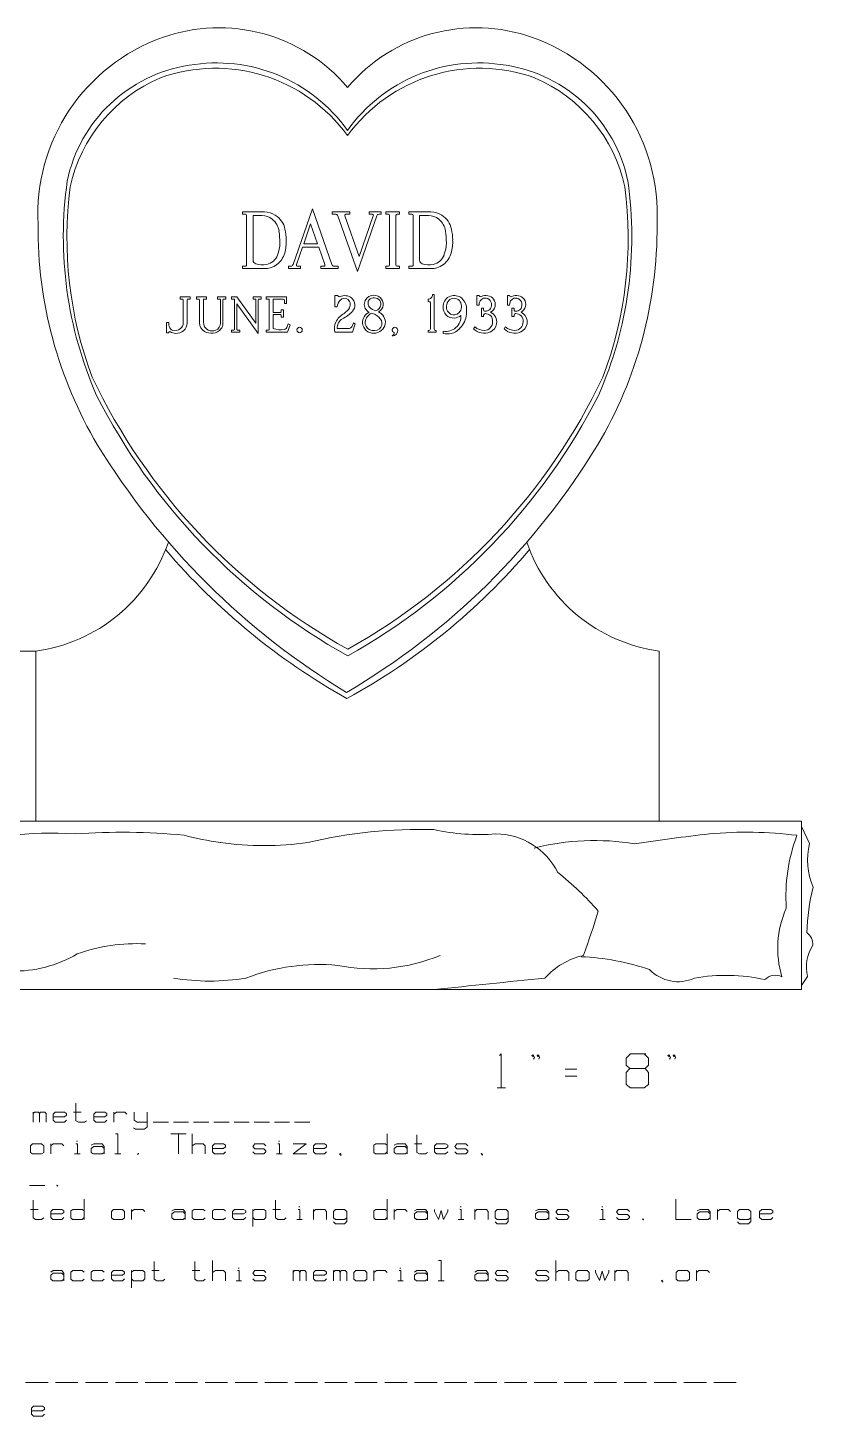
# Model space of a CAD drawing. Header units: inches. Extents: x -113 to 33, y -21 to 28.
# Drawn here: x -74.29 to -46.57, y -20.99 to 27.99 of the extents above; entities that cross this region are included whole.
import ezdxf

# ---------------------------------------------------------------- set-up
doc = ezdxf.new("R2010")
doc.units = ezdxf.units.IN
doc.header["$MEASUREMENT"] = 0
doc.layers.add('1', color=7, linetype='Continuous')

msp = doc.modelspace()

# ---------------------------------------------------------------- linework, layer by layer
at = {"color": 7, "linetype": 'Continuous', "lineweight": 5}
for p, q in [((-64.926, 19.64), (-64.24, 21.604)), ((-64.24, 21.604), (-63.552, 19.64)), ((-66.709, 21.416), (-66.709, 21.5)), ((-66.709, 21.5), (-65.935, 21.5)), ((-66.605, 21.416), (-66.709, 21.416)), ((-66.563, 19.626), (-66.563, 21.376)), ((-66.023, 21.376), (-66.333, 21.376)), ((-66.333, 21.376), (-66.333, 19.793)), ((-64.304, 21.076), (-64.548, 20.376)), ((-64.058, 20.376), (-64.304, 21.076)), ((-63.542, 21.416), (-63.542, 21.5)), ((-63.542, 21.5), (-62.926, 21.5)), ((-63.424, 21.416), (-63.542, 21.416)), ((-62.656, 19.396), (-63.344, 21.362)), ((-63.096, 21.362), (-62.594, 19.924)), ((-62.926, 21.416), (-63.058, 21.416)), ((-62.926, 21.5), (-62.926, 21.416)), ((-61.97, 21.36), (-62.656, 19.396)), ((-62.594, 19.924), (-62.092, 21.362)), ((-62.24, 21.416), (-62.24, 21.5)), ((-62.24, 21.5), (-61.812, 21.5)), ((-62.13, 21.416), (-62.24, 21.416)), ((-61.812, 21.416), (-61.89, 21.416)), ((-61.812, 21.5), (-61.812, 21.416)), ((-61.646, 21.416), (-61.646, 21.5)), ((-61.646, 21.5), (-61.166, 21.5)), ((-61.562, 21.416), (-61.646, 21.416)), ((-61.52, 19.626), (-61.52, 21.376)), ((-61.292, 21.376), (-61.292, 19.626)), ((-61.166, 21.416), (-61.25, 21.416)), ((-61.166, 21.5), (-61.166, 21.416)), ((-60.834, 21.416), (-60.834, 21.5)), ((-60.834, 21.5), (-60.06, 21.5)), ((-60.73, 21.416), (-60.834, 21.416)), ((-60.688, 19.626), (-60.688, 21.376)), ((-60.148, 21.376), (-60.458, 21.376)), ((-60.458, 21.376), (-60.458, 19.793)), ((-64.592, 20.25), (-64.806, 19.638)), ((-64.014, 20.25), (-64.592, 20.25)), ((-64.548, 20.376), (-64.058, 20.376)), ((-63.8, 19.638), (-64.014, 20.25)), ((-66.709, 19.5), (-66.709, 19.584)), ((-66.709, 19.584), (-66.605, 19.584)), ((-65.923, 19.5), (-66.709, 19.5)), ((-65.084, 19.5), (-65.084, 19.584)), ((-65.084, 19.584), (-65.006, 19.584)), ((-64.656, 19.5), (-65.084, 19.5)), ((-64.766, 19.584), (-64.656, 19.584)), ((-64.656, 19.584), (-64.656, 19.5)), ((-63.948, 19.5), (-63.948, 19.584)), ((-63.948, 19.584), (-63.838, 19.584)), ((-63.334, 19.5), (-63.948, 19.5)), ((-63.472, 19.584), (-63.334, 19.584)), ((-63.334, 19.584), (-63.334, 19.5)), ((-61.646, 19.5), (-61.646, 19.584)), ((-61.646, 19.584), (-61.562, 19.584)), ((-61.166, 19.5), (-61.646, 19.5)), ((-61.25, 19.584), (-61.166, 19.584)), ((-61.166, 19.584), (-61.166, 19.5)), ((-60.834, 19.5), (-60.834, 19.584)), ((-60.834, 19.584), (-60.73, 19.584)), ((-60.048, 19.5), (-60.834, 19.5)), ((-68.908, 18.421), (-68.908, 18.499)), ((-68.908, 18.499), (-68.555, 18.499)), ((-68.829, 18.421), (-68.908, 18.421)), ((-68.803, 17.567), (-68.803, 18.396)), ((-68.66, 18.396), (-68.66, 17.575)), ((-68.555, 18.421), (-68.634, 18.421)), ((-68.555, 18.499), (-68.555, 18.421)), ((-68.335, 18.423), (-68.335, 18.501)), ((-68.335, 18.501), (-67.982, 18.501)), ((-68.256, 18.423), (-68.335, 18.423)), ((-68.23, 17.59), (-68.23, 18.398)), ((-68.087, 18.398), (-68.087, 17.616)), ((-67.982, 18.423), (-68.061, 18.423)), ((-67.982, 18.501), (-67.982, 18.423)), ((-67.586, 18.423), (-67.586, 18.501)), ((-67.586, 18.501), (-67.3, 18.501)), ((-67.507, 18.423), (-67.586, 18.423)), ((-67.481, 17.576), (-67.481, 18.398)), ((-67.403, 18.398), (-67.403, 17.561)), ((-67.3, 18.423), (-67.377, 18.423)), ((-67.3, 18.501), (-67.3, 18.423)), ((-67.092, 18.422), (-67.092, 18.5)), ((-67.092, 18.5), (-66.909, 18.5)), ((-67.013, 18.422), (-67.092, 18.422)), ((-66.988, 17.354), (-66.988, 18.397)), ((-66.909, 18.5), (-66.232, 17.575)), ((-66.154, 17.204), (-66.909, 18.259)), ((-66.909, 18.259), (-66.909, 17.354)), ((-66.337, 18.422), (-66.337, 18.5)), ((-66.337, 18.5), (-66.05, 18.5)), ((-66.258, 18.422), (-66.337, 18.422)), ((-66.232, 17.575), (-66.232, 18.397)), ((-66.154, 18.397), (-66.154, 17.204)), ((-66.05, 18.422), (-66.128, 18.422)), ((-66.05, 18.5), (-66.05, 18.422)), ((-65.869, 18.422), (-65.869, 18.5)), ((-65.869, 18.5), (-65.152, 18.5)), ((-65.79, 18.422), (-65.869, 18.422)), ((-65.765, 17.354), (-65.765, 18.397)), ((-65.276, 18.423), (-65.621, 18.423)), ((-65.621, 18.423), (-65.621, 17.954)), ((-65.225, 18.266), (-65.225, 18.37)), ((-65.152, 18.266), (-65.225, 18.266)), ((-65.152, 18.5), (-65.152, 18.266)), ((-63.448, 18.154), (-63.448, 18.553)), ((-63.448, 18.553), (-63.343, 18.553)), ((-63.369, 18.154), (-63.448, 18.154)), ((-60.159, 18.34), (-60.159, 18.42)), ((-60.133, 18.34), (-60.159, 18.34)), ((-60.08, 17.369), (-60.08, 18.286)), ((-60.003, 18.579), (-59.95, 18.579)), ((-59.95, 18.579), (-59.95, 17.369)), ((-59.506, 18.184), (-59.506, 18.093)), ((-58.985, 18.127), (-58.985, 18.184)), ((-58.436, 18.204), (-58.436, 18.549)), ((-58.436, 18.549), (-58.357, 18.549)), ((-58.357, 18.204), (-58.436, 18.204)), ((-57.361, 18.204), (-57.361, 18.549)), ((-57.361, 18.549), (-57.282, 18.549)), ((-57.282, 18.204), (-57.361, 18.204)), ((-65.621, 17.954), (-65.368, 17.954)), ((-65.368, 17.877), (-65.621, 17.877)), ((-65.621, 17.877), (-65.621, 17.386)), ((-65.342, 17.979), (-65.342, 18.044)), ((-65.342, 18.044), (-65.264, 18.044)), ((-65.342, 17.787), (-65.342, 17.852)), ((-65.264, 17.787), (-65.342, 17.787)), ((-65.264, 18.044), (-65.264, 17.787)), ((-58.279, 17.805), (-58.279, 18.098)), ((-58.279, 18.098), (-58.201, 18.098)), ((-58.201, 17.805), (-58.279, 17.805)), ((-58.201, 18.098), (-58.201, 18.044)), ((-58.201, 17.858), (-58.201, 17.805)), ((-57.204, 17.805), (-57.204, 18.098)), ((-57.204, 18.098), (-57.126, 18.098)), ((-57.126, 17.805), (-57.204, 17.805)), ((-57.126, 18.098), (-57.126, 18.044)), ((-57.126, 17.858), (-57.126, 17.805)), ((-69.389, 17.237), (-69.389, 17.601)), ((-69.389, 17.601), (-69.312, 17.601)), ((-69.312, 17.237), (-69.389, 17.237)), ((-67.092, 17.25), (-67.092, 17.328)), ((-67.092, 17.328), (-67.013, 17.328)), ((-66.805, 17.25), (-67.092, 17.25)), ((-66.883, 17.328), (-66.805, 17.328)), ((-66.805, 17.328), (-66.805, 17.25)), ((-65.869, 17.25), (-65.869, 17.328)), ((-65.869, 17.328), (-65.79, 17.328)), ((-65.12, 17.25), (-65.869, 17.25)), ((-65.134, 17.45), (-65.1, 17.551)), ((-65.029, 17.518), (-65.12, 17.25)), ((-65.1, 17.551), (-65.029, 17.518)), ((-62.823, 17.25), (-63.448, 17.25)), ((-63.369, 17.38), (-62.978, 17.38)), ((-62.829, 17.489), (-62.797, 17.588)), ((-62.728, 17.55), (-62.823, 17.25)), ((-62.797, 17.588), (-62.728, 17.55)), ((-60.159, 17.25), (-60.159, 17.315)), ((-60.159, 17.315), (-60.133, 17.315)), ((-59.873, 17.25), (-60.159, 17.25)), ((-59.899, 17.315), (-59.873, 17.315)), ((-59.873, 17.315), (-59.873, 17.25)), ((-59.625, 17.21), (-59.625, 17.29)), ((-58.554, 17.375), (-58.511, 17.438)), ((-57.479, 17.375), (-57.436, 17.438)), ((-74, 6), (-86, 6)), ((-74, 6), (-74, 0)), ((-52.003, 6), (-52.003, 0)), ((-86, 0), (-74, 0)), ((-46.984, -0.181), (-46.696, -0.787)), ((-46.984, -5.796), (-46.771, -5.478)), ((-57.635, -8.27), (-57.575, -8.21)), ((-57.575, -8.21), (-57.575, -9.41)), ((-56.465, -8.24), (-56.495, -8.27)), ((-56.495, -8.27), (-56.465, -8.3)), ((-56.435, -8.27), (-56.465, -8.24)), ((-56.465, -8.3), (-56.435, -8.27)), ((-56.435, -8.27), (-56.405, -8.33)), ((-56.285, -8.24), (-56.315, -8.27)), ((-56.315, -8.27), (-56.285, -8.3)), ((-56.255, -8.27), (-56.285, -8.24)), ((-56.285, -8.3), (-56.255, -8.27)), ((-56.255, -8.27), (-56.225, -8.33)), ((-53.165, -8.36), (-53.015, -8.21)), ((-52.535, -8.21), (-53.045, -8.21)), ((-53.015, -8.21), (-52.535, -8.21)), ((-52.535, -8.21), (-52.475, -8.21)), ((-52.535, -8.21), (-52.385, -8.36)), ((-51.665, -8.24), (-51.695, -8.27)), ((-51.695, -8.27), (-51.665, -8.3)), ((-51.635, -8.27), (-51.665, -8.24)), ((-51.665, -8.3), (-51.635, -8.27)), ((-51.635, -8.27), (-51.605, -8.33)), ((-51.485, -8.24), (-51.515, -8.27)), ((-51.515, -8.27), (-51.485, -8.3)), ((-51.455, -8.27), (-51.485, -8.24)), ((-51.485, -8.3), (-51.455, -8.27)), ((-51.455, -8.27), (-51.425, -8.33)), ((-56.405, -8.33), (-56.435, -8.39)), ((-56.225, -8.33), (-56.255, -8.39)), ((-55.325, -8.75), (-54.905, -8.75)), ((-53.165, -8.36), (-53.165, -8.6)), ((-53.165, -8.6), (-53.045, -8.72)), ((-53.045, -8.72), (-53.165, -8.87)), ((-53.045, -8.72), (-52.535, -8.72)), ((-52.535, -8.72), (-52.505, -8.72)), ((-52.505, -8.72), (-52.385, -8.6)), ((-52.385, -8.87), (-52.505, -8.72)), ((-52.385, -8.36), (-52.385, -8.6)), ((-51.605, -8.33), (-51.635, -8.39)), ((-51.425, -8.33), (-51.455, -8.39)), ((-55.325, -8.99), (-54.905, -8.99)), ((-53.165, -8.87), (-53.165, -9.29)), ((-53.165, -9.29), (-53.015, -9.41)), ((-52.535, -9.41), (-52.385, -9.29)), ((-52.385, -9.29), (-52.385, -8.87)), ((-57.725, -9.41), (-57.425, -9.41)), ((-53.015, -9.41), (-52.535, -9.41)), ((-74.098, -10.262), (-74.098, -10.619)), ((-74.098, -10.316), (-74.045, -10.262)), ((-74.045, -10.262), (-73.902, -10.262)), ((-73.902, -10.262), (-73.867, -10.316)), ((-73.867, -10.316), (-73.831, -10.262)), ((-73.831, -10.262), (-73.689, -10.262)), ((-73.689, -10.262), (-73.635, -10.316)), ((-73.314, -10.262), (-73.386, -10.333)), ((-72.994, -10.262), (-73.314, -10.262)), ((-72.922, -10.316), (-72.994, -10.262)), ((-72.673, -10.262), (-72.406, -10.262)), ((-72.584, -9.941), (-72.584, -10.565)), ((-71.889, -10.262), (-71.96, -10.333)), ((-71.568, -10.262), (-71.889, -10.262)), ((-71.497, -10.316), (-71.568, -10.262)), ((-71.247, -10.619), (-71.247, -10.262)), ((-71.247, -10.333), (-71.158, -10.262)), ((-71.158, -10.262), (-70.855, -10.262)), ((-70.855, -10.262), (-70.784, -10.333)), ((-70.534, -10.262), (-70.534, -10.547)), ((-70.071, -10.262), (-70.071, -10.619)), ((-73.867, -10.316), (-73.867, -10.619)), ((-73.635, -10.316), (-73.635, -10.619)), ((-73.386, -10.333), (-73.386, -10.547)), ((-72.994, -10.423), (-73.386, -10.423)), ((-73.386, -10.547), (-73.314, -10.619)), ((-73.314, -10.619), (-72.994, -10.619)), ((-72.922, -10.369), (-72.994, -10.423)), ((-72.994, -10.619), (-72.922, -10.547)), ((-72.922, -10.369), (-72.922, -10.316)), ((-72.584, -10.565), (-72.495, -10.619)), ((-72.495, -10.619), (-72.281, -10.619)), ((-72.281, -10.619), (-72.21, -10.565)), ((-71.96, -10.333), (-71.96, -10.547)), ((-71.568, -10.423), (-71.96, -10.423)), ((-71.96, -10.547), (-71.889, -10.619)), ((-71.889, -10.619), (-71.568, -10.619)), ((-71.497, -10.369), (-71.568, -10.423)), ((-71.568, -10.619), (-71.497, -10.547)), ((-71.497, -10.369), (-71.497, -10.316)), ((-70.534, -10.547), (-70.428, -10.619)), ((-70.428, -10.619), (-70.071, -10.619)), ((-70.071, -10.619), (-70.071, -10.725)), ((-70.071, -10.725), (-70.071, -10.797)), ((-69.857, -10.619), (-69.323, -10.619)), ((-69.144, -10.619), (-68.61, -10.619)), ((-68.432, -10.619), (-67.897, -10.619)), ((-67.719, -10.619), (-67.184, -10.619)), ((-67.006, -10.619), (-66.471, -10.619)), ((-66.293, -10.619), (-65.759, -10.619)), ((-65.58, -10.619), (-65.046, -10.619)), ((-64.868, -10.619), (-64.333, -10.619)), ((-71.194, -11.024), (-71.105, -11.024)), ((-71.105, -11.024), (-71.105, -11.737)), ((-70.481, -10.868), (-70.552, -10.815)), ((-70.178, -10.868), (-70.481, -10.868)), ((-70.071, -10.797), (-70.178, -10.868)), ((-69.234, -11.024), (-68.699, -11.024)), ((-68.966, -11.024), (-68.966, -11.737)), ((-68.485, -11.737), (-68.485, -11.024)), ((-61.607, -11.024), (-61.607, -11.737)), ((-60.555, -11.06), (-60.555, -11.683)), ((-74.116, -11.38), (-74.188, -11.452)), ((-74.188, -11.452), (-74.188, -11.683)), ((-74.188, -11.683), (-74.116, -11.737)), ((-73.796, -11.38), (-74.116, -11.38)), ((-74.116, -11.737), (-73.796, -11.737)), ((-73.724, -11.452), (-73.796, -11.38)), ((-73.796, -11.737), (-73.724, -11.683)), ((-73.724, -11.683), (-73.724, -11.452)), ((-73.475, -11.737), (-73.475, -11.38)), ((-73.475, -11.452), (-73.386, -11.38)), ((-73.386, -11.38), (-73.083, -11.38)), ((-73.083, -11.38), (-73.011, -11.452)), ((-72.637, -11.737), (-72.441, -11.737)), ((-72.584, -11.38), (-72.53, -11.38)), ((-72.566, -11.291), (-72.53, -11.291)), ((-72.53, -11.38), (-72.53, -11.737)), ((-72.049, -11.434), (-71.96, -11.38)), ((-71.96, -11.47), (-72.049, -11.541)), ((-72.049, -11.541), (-72.049, -11.683)), ((-72.049, -11.683), (-71.978, -11.737)), ((-71.978, -11.737), (-71.657, -11.737)), ((-71.96, -11.38), (-71.657, -11.38)), ((-71.657, -11.47), (-71.96, -11.47)), ((-71.657, -11.38), (-71.586, -11.47)), ((-71.586, -11.541), (-71.657, -11.47)), ((-71.657, -11.737), (-71.586, -11.683)), ((-71.586, -11.47), (-71.586, -11.737)), ((-71.212, -11.737), (-70.998, -11.737)), ((-70.392, -11.719), (-70.41, -11.737)), ((-70.41, -11.737), (-70.392, -11.755)), ((-70.374, -11.737), (-70.392, -11.719)), ((-70.392, -11.755), (-70.374, -11.737)), ((-68.485, -11.452), (-68.378, -11.38)), ((-68.378, -11.38), (-68.093, -11.38)), ((-68.093, -11.38), (-68.022, -11.452)), ((-68.022, -11.452), (-68.022, -11.737)), ((-67.701, -11.38), (-67.772, -11.452)), ((-67.772, -11.452), (-67.772, -11.666)), ((-67.38, -11.541), (-67.772, -11.541)), ((-67.772, -11.666), (-67.701, -11.737)), ((-67.38, -11.38), (-67.701, -11.38)), ((-67.701, -11.737), (-67.38, -11.737)), ((-67.309, -11.434), (-67.38, -11.38)), ((-67.309, -11.487), (-67.38, -11.541)), ((-67.38, -11.737), (-67.309, -11.666)), ((-67.309, -11.487), (-67.309, -11.434)), ((-66.275, -11.38), (-66.347, -11.47)), ((-66.347, -11.47), (-66.275, -11.559)), ((-66.275, -11.737), (-66.347, -11.666)), ((-65.955, -11.38), (-66.275, -11.38)), ((-66.275, -11.559), (-65.973, -11.559)), ((-65.955, -11.737), (-66.275, -11.737)), ((-65.973, -11.559), (-65.955, -11.559)), ((-65.883, -11.452), (-65.955, -11.38)), ((-65.955, -11.559), (-65.883, -11.63)), ((-65.883, -11.666), (-65.955, -11.737)), ((-65.883, -11.63), (-65.883, -11.666)), ((-65.509, -11.737), (-65.313, -11.737)), ((-65.456, -11.38), (-65.402, -11.38)), ((-65.438, -11.291), (-65.402, -11.291)), ((-65.402, -11.38), (-65.402, -11.737)), ((-64.921, -11.38), (-64.458, -11.38)), ((-64.458, -11.38), (-64.921, -11.737)), ((-64.921, -11.737), (-64.44, -11.737)), ((-64.137, -11.38), (-64.208, -11.452)), ((-64.208, -11.452), (-64.208, -11.666)), ((-63.816, -11.541), (-64.208, -11.541)), ((-64.208, -11.666), (-64.137, -11.737)), ((-63.816, -11.38), (-64.137, -11.38)), ((-64.137, -11.737), (-63.816, -11.737)), ((-63.745, -11.434), (-63.816, -11.38)), ((-63.745, -11.487), (-63.816, -11.541)), ((-63.816, -11.737), (-63.745, -11.666)), ((-63.745, -11.487), (-63.745, -11.434)), ((-63.264, -11.719), (-63.282, -11.737)), ((-63.282, -11.737), (-63.264, -11.755)), ((-63.246, -11.737), (-63.264, -11.719)), ((-63.264, -11.755), (-63.246, -11.737)), ((-63.246, -11.737), (-63.228, -11.772)), ((-62.07, -11.434), (-61.999, -11.38)), ((-62.07, -11.452), (-62.07, -11.434)), ((-62.07, -11.683), (-62.07, -11.452)), ((-62.016, -11.737), (-62.07, -11.683)), ((-61.678, -11.737), (-62.016, -11.737)), ((-61.999, -11.38), (-61.678, -11.38)), ((-61.678, -11.38), (-61.607, -11.434)), ((-61.607, -11.666), (-61.678, -11.737)), ((-61.357, -11.434), (-61.268, -11.38)), ((-61.268, -11.47), (-61.357, -11.541)), ((-61.357, -11.541), (-61.357, -11.683)), ((-61.357, -11.683), (-61.286, -11.737)), ((-61.286, -11.737), (-60.965, -11.737)), ((-61.268, -11.38), (-60.965, -11.38)), ((-60.965, -11.47), (-61.268, -11.47)), ((-60.965, -11.38), (-60.894, -11.47)), ((-60.894, -11.541), (-60.965, -11.47)), ((-60.965, -11.737), (-60.894, -11.683)), ((-60.894, -11.47), (-60.894, -11.737)), ((-60.644, -11.38), (-60.377, -11.38)), ((-60.555, -11.683), (-60.466, -11.737)), ((-60.466, -11.737), (-60.252, -11.737)), ((-60.252, -11.737), (-60.181, -11.683)), ((-59.86, -11.38), (-59.932, -11.452)), ((-59.932, -11.452), (-59.932, -11.666)), ((-59.54, -11.541), (-59.932, -11.541)), ((-59.932, -11.666), (-59.86, -11.737)), ((-59.54, -11.38), (-59.86, -11.38)), ((-59.86, -11.737), (-59.54, -11.737)), ((-59.468, -11.434), (-59.54, -11.38)), ((-59.468, -11.487), (-59.54, -11.541)), ((-59.54, -11.737), (-59.468, -11.666)), ((-59.468, -11.487), (-59.468, -11.434)), ((-59.147, -11.38), (-59.219, -11.47)), ((-59.219, -11.47), (-59.147, -11.559)), ((-59.147, -11.737), (-59.219, -11.666)), ((-58.827, -11.38), (-59.147, -11.38)), ((-59.147, -11.559), (-58.845, -11.559)), ((-58.827, -11.737), (-59.147, -11.737)), ((-58.845, -11.559), (-58.827, -11.559)), ((-58.755, -11.452), (-58.827, -11.38)), ((-58.827, -11.559), (-58.755, -11.63)), ((-58.755, -11.666), (-58.827, -11.737)), ((-58.755, -11.63), (-58.755, -11.666)), ((-58.274, -11.719), (-58.292, -11.737)), ((-58.292, -11.737), (-58.274, -11.755)), ((-58.256, -11.737), (-58.274, -11.719)), ((-58.274, -11.755), (-58.256, -11.737)), ((-58.256, -11.737), (-58.239, -11.772)), ((-63.228, -11.772), (-63.246, -11.79)), ((-58.239, -11.772), (-58.256, -11.79)), ((-74.223, -12.855), (-73.689, -12.855)), ((-73.243, -12.837), (-73.261, -12.855)), ((-73.261, -12.855), (-73.243, -12.873)), ((-73.225, -12.855), (-73.243, -12.837)), ((-73.243, -12.873), (-73.225, -12.855)), ((-74.188, -13.693), (-73.92, -13.693)), ((-74.098, -13.372), (-74.098, -13.996)), ((-73.403, -13.693), (-73.475, -13.764)), ((-73.083, -13.693), (-73.403, -13.693)), ((-73.011, -13.746), (-73.083, -13.693)), ((-72.762, -13.746), (-72.691, -13.693)), ((-72.691, -13.693), (-72.37, -13.693)), ((-72.37, -13.693), (-72.299, -13.746)), ((-72.299, -13.336), (-72.299, -14.049)), ((-71.265, -13.693), (-71.336, -13.764)), ((-70.944, -13.693), (-71.265, -13.693)), ((-70.873, -13.764), (-70.944, -13.693)), ((-70.624, -14.049), (-70.624, -13.693)), ((-70.624, -13.764), (-70.534, -13.693)), ((-70.534, -13.693), (-70.231, -13.693)), ((-70.231, -13.693), (-70.16, -13.764)), ((-69.198, -13.746), (-69.109, -13.693)), ((-69.109, -13.693), (-68.806, -13.693)), ((-68.806, -13.693), (-68.735, -13.782)), ((-68.414, -13.693), (-68.485, -13.746)), ((-68.093, -13.693), (-68.414, -13.693)), ((-68.022, -13.746), (-68.093, -13.693)), ((-67.701, -13.693), (-67.772, -13.746)), ((-67.38, -13.693), (-67.701, -13.693)), ((-67.309, -13.746), (-67.38, -13.693)), ((-66.988, -13.693), (-67.06, -13.764)), ((-66.668, -13.693), (-66.988, -13.693)), ((-66.596, -13.746), (-66.668, -13.693)), ((-66.347, -13.746), (-66.275, -13.693)), ((-66.347, -14.299), (-66.347, -13.693)), ((-66.275, -13.693), (-65.955, -13.693)), ((-65.955, -13.693), (-65.883, -13.746)), ((-65.634, -13.693), (-65.367, -13.693)), ((-65.545, -13.372), (-65.545, -13.996)), ((-64.743, -13.693), (-64.689, -13.693)), ((-64.725, -13.604), (-64.689, -13.604)), ((-64.689, -13.693), (-64.689, -14.049)), ((-64.208, -13.693), (-64.208, -14.049)), ((-64.208, -13.764), (-64.137, -13.693)), ((-64.137, -13.693), (-63.798, -13.693)), ((-63.798, -13.693), (-63.745, -13.764)), ((-63.424, -13.693), (-63.496, -13.764)), ((-63.104, -13.693), (-63.424, -13.693)), ((-63.032, -13.764), (-63.104, -13.693)), ((-62.07, -13.746), (-61.999, -13.693)), ((-61.999, -13.693), (-61.678, -13.693)), ((-61.678, -13.693), (-61.607, -13.746)), ((-61.607, -13.336), (-61.607, -14.049)), ((-61.357, -14.049), (-61.357, -13.693)), ((-61.357, -13.764), (-61.268, -13.693)), ((-61.268, -13.693), (-60.965, -13.693)), ((-60.965, -13.693), (-60.894, -13.764)), ((-60.644, -13.746), (-60.555, -13.693)), ((-60.555, -13.693), (-60.252, -13.693)), ((-60.252, -13.693), (-60.181, -13.782)), ((-59.932, -13.693), (-59.932, -13.764)), ((-59.468, -13.764), (-59.468, -13.693)), ((-59.041, -13.693), (-58.987, -13.693)), ((-59.023, -13.604), (-58.987, -13.604)), ((-58.987, -13.693), (-58.987, -14.049)), ((-58.506, -13.693), (-58.506, -14.049)), ((-58.506, -13.764), (-58.435, -13.693)), ((-58.435, -13.693), (-58.096, -13.693)), ((-58.096, -13.693), (-58.043, -13.764)), ((-57.722, -13.693), (-57.793, -13.764)), ((-57.401, -13.693), (-57.722, -13.693)), ((-57.33, -13.764), (-57.401, -13.693)), ((-56.368, -13.746), (-56.278, -13.693)), ((-56.278, -13.693), (-55.976, -13.693)), ((-55.976, -13.693), (-55.904, -13.782)), ((-55.583, -13.693), (-55.655, -13.782)), ((-55.263, -13.693), (-55.583, -13.693)), ((-55.191, -13.764), (-55.263, -13.693)), ((-54.051, -13.693), (-53.997, -13.693)), ((-54.033, -13.604), (-53.997, -13.604)), ((-53.997, -13.693), (-53.997, -14.049)), ((-53.445, -13.693), (-53.516, -13.782)), ((-53.124, -13.693), (-53.445, -13.693)), ((-53.053, -13.764), (-53.124, -13.693)), ((-51.414, -13.336), (-51.414, -14.049)), ((-50.665, -13.746), (-50.576, -13.693)), ((-50.576, -13.693), (-50.273, -13.693)), ((-50.273, -13.693), (-50.202, -13.782)), ((-49.952, -14.049), (-49.952, -13.693)), ((-49.952, -13.764), (-49.863, -13.693)), ((-49.863, -13.693), (-49.56, -13.693)), ((-49.56, -13.693), (-49.489, -13.764)), ((-49.168, -13.693), (-49.24, -13.764)), ((-48.848, -13.693), (-49.168, -13.693)), ((-48.776, -13.764), (-48.848, -13.693)), ((-48.388, -13.693), (-48.46, -13.764)), ((-48.068, -13.693), (-48.388, -13.693)), ((-47.996, -13.746), (-48.068, -13.693)), ((-74.098, -13.996), (-74.009, -14.049)), ((-74.009, -14.049), (-73.796, -14.049)), ((-73.796, -14.049), (-73.724, -13.996)), ((-73.475, -13.764), (-73.475, -13.978)), ((-73.083, -13.853), (-73.475, -13.853)), ((-73.475, -13.978), (-73.403, -14.049)), ((-73.403, -14.049), (-73.083, -14.049)), ((-73.011, -13.8), (-73.083, -13.853)), ((-73.083, -14.049), (-73.011, -13.978)), ((-73.011, -13.8), (-73.011, -13.746)), ((-72.762, -13.764), (-72.762, -13.746)), ((-72.762, -13.996), (-72.762, -13.764)), ((-72.708, -14.049), (-72.762, -13.996)), ((-72.37, -14.049), (-72.708, -14.049)), ((-72.299, -13.978), (-72.37, -14.049)), ((-71.336, -13.764), (-71.336, -13.996)), ((-71.336, -13.996), (-71.265, -14.049)), ((-71.265, -14.049), (-70.944, -14.049)), ((-70.944, -14.049), (-70.873, -13.996)), ((-70.873, -13.996), (-70.873, -13.764)), ((-69.109, -13.782), (-69.198, -13.853)), ((-69.198, -13.853), (-69.198, -13.996)), ((-69.198, -13.996), (-69.127, -14.049)), ((-69.127, -14.049), (-68.806, -14.049)), ((-68.806, -13.782), (-69.109, -13.782)), ((-68.735, -13.853), (-68.806, -13.782)), ((-68.806, -14.049), (-68.735, -13.996)), ((-68.735, -13.782), (-68.735, -14.049)), ((-68.485, -13.746), (-68.485, -13.996)), ((-68.485, -13.996), (-68.414, -14.049)), ((-68.414, -14.049), (-68.093, -14.049)), ((-68.093, -14.049), (-68.022, -13.996)), ((-67.772, -13.746), (-67.772, -13.996)), ((-67.772, -13.996), (-67.701, -14.049)), ((-67.701, -14.049), (-67.38, -14.049)), ((-67.38, -14.049), (-67.309, -13.996)), ((-67.06, -13.764), (-67.06, -13.978)), ((-66.668, -13.853), (-67.06, -13.853)), ((-67.06, -13.978), (-66.988, -14.049)), ((-66.988, -14.049), (-66.668, -14.049)), ((-66.596, -13.8), (-66.668, -13.853)), ((-66.668, -14.049), (-66.596, -13.978)), ((-66.596, -13.8), (-66.596, -13.746)), ((-66.275, -14.049), (-66.347, -13.978)), ((-65.955, -14.049), (-66.275, -14.049)), ((-65.883, -13.978), (-65.955, -14.049)), ((-65.883, -13.746), (-65.883, -13.978)), ((-65.545, -13.996), (-65.456, -14.049)), ((-65.456, -14.049), (-65.242, -14.049)), ((-65.242, -14.049), (-65.171, -13.996)), ((-64.796, -14.049), (-64.6, -14.049)), ((-63.745, -13.764), (-63.745, -14.049)), ((-63.496, -13.764), (-63.496, -13.996)), ((-63.496, -13.996), (-63.424, -14.049)), ((-63.424, -14.209), (-63.496, -14.138)), ((-63.424, -14.049), (-63.104, -14.049)), ((-63.104, -14.049), (-63.032, -13.996)), ((-63.032, -14.12), (-63.104, -14.209)), ((-63.032, -13.764), (-63.032, -14.067)), ((-63.032, -14.067), (-63.032, -14.12)), ((-62.07, -13.764), (-62.07, -13.746)), ((-62.07, -13.996), (-62.07, -13.764)), ((-62.016, -14.049), (-62.07, -13.996)), ((-61.678, -14.049), (-62.016, -14.049)), ((-61.607, -13.978), (-61.678, -14.049)), ((-60.555, -13.782), (-60.644, -13.853)), ((-60.644, -13.853), (-60.644, -13.996)), ((-60.644, -13.996), (-60.573, -14.049)), ((-60.573, -14.049), (-60.252, -14.049)), ((-60.252, -13.782), (-60.555, -13.782)), ((-60.181, -13.853), (-60.252, -13.782)), ((-60.252, -14.049), (-60.181, -13.996)), ((-60.181, -13.782), (-60.181, -14.049)), ((-59.932, -13.764), (-59.789, -14.049)), ((-59.789, -14.049), (-59.7, -13.728)), ((-59.7, -13.728), (-59.611, -14.049)), ((-59.611, -14.049), (-59.468, -13.764)), ((-59.094, -14.049), (-58.898, -14.049)), ((-58.043, -13.764), (-58.043, -14.049)), ((-57.793, -13.764), (-57.793, -13.996)), ((-57.793, -13.996), (-57.722, -14.049)), ((-57.722, -14.209), (-57.793, -14.138)), ((-57.722, -14.049), (-57.401, -14.049)), ((-57.401, -14.049), (-57.33, -13.996)), ((-57.33, -14.12), (-57.401, -14.209)), ((-57.33, -13.764), (-57.33, -14.067)), ((-57.33, -14.067), (-57.33, -14.12)), ((-56.278, -13.782), (-56.368, -13.853)), ((-56.368, -13.853), (-56.368, -13.996)), ((-56.368, -13.996), (-56.296, -14.049)), ((-56.296, -14.049), (-55.976, -14.049)), ((-55.976, -13.782), (-56.278, -13.782)), ((-55.904, -13.853), (-55.976, -13.782)), ((-55.976, -14.049), (-55.904, -13.996)), ((-55.904, -13.782), (-55.904, -14.049)), ((-55.655, -13.782), (-55.583, -13.871)), ((-55.583, -14.049), (-55.655, -13.978)), ((-55.583, -13.871), (-55.281, -13.871)), ((-55.263, -14.049), (-55.583, -14.049)), ((-55.281, -13.871), (-55.263, -13.871)), ((-55.263, -13.871), (-55.191, -13.942)), ((-55.191, -13.978), (-55.263, -14.049)), ((-55.191, -13.942), (-55.191, -13.978)), ((-54.104, -14.049), (-53.908, -14.049)), ((-53.516, -13.782), (-53.445, -13.871)), ((-53.445, -14.049), (-53.516, -13.978)), ((-53.445, -13.871), (-53.142, -13.871)), ((-53.124, -14.049), (-53.445, -14.049)), ((-53.142, -13.871), (-53.124, -13.871)), ((-53.124, -13.871), (-53.053, -13.942)), ((-53.053, -13.978), (-53.124, -14.049)), ((-53.053, -13.942), (-53.053, -13.978)), ((-52.572, -14.031), (-52.59, -14.049)), ((-52.59, -14.049), (-52.572, -14.067)), ((-52.554, -14.049), (-52.572, -14.031)), ((-52.572, -14.067), (-52.554, -14.049)), ((-51.414, -14.049), (-50.879, -14.049)), ((-50.576, -13.782), (-50.665, -13.853)), ((-50.665, -13.853), (-50.665, -13.996)), ((-50.665, -13.996), (-50.594, -14.049)), ((-50.594, -14.049), (-50.273, -14.049)), ((-50.273, -13.782), (-50.576, -13.782)), ((-50.202, -13.853), (-50.273, -13.782)), ((-50.273, -14.049), (-50.202, -13.996)), ((-50.202, -13.782), (-50.202, -14.049)), ((-49.24, -13.764), (-49.24, -13.996)), ((-49.24, -13.996), (-49.168, -14.049)), ((-49.168, -14.209), (-49.24, -14.138)), ((-49.168, -14.049), (-48.848, -14.049)), ((-48.848, -14.049), (-48.776, -13.996)), ((-48.776, -14.12), (-48.848, -14.209)), ((-48.776, -13.764), (-48.776, -14.067)), ((-48.776, -14.067), (-48.776, -14.12)), ((-48.46, -13.764), (-48.46, -13.978)), ((-48.068, -13.853), (-48.46, -13.853)), ((-48.46, -13.978), (-48.388, -14.049)), ((-48.388, -14.049), (-48.068, -14.049)), ((-47.996, -13.8), (-48.068, -13.853)), ((-48.068, -14.049), (-47.996, -13.978)), ((-47.996, -13.8), (-47.996, -13.746)), ((-63.104, -14.209), (-63.424, -14.209)), ((-57.401, -14.209), (-57.722, -14.209)), ((-48.848, -14.209), (-49.168, -14.209)), ((-69.822, -15.533), (-69.822, -16.156)), ((-68.396, -15.533), (-68.396, -16.156)), ((-67.772, -16.21), (-67.772, -15.497)), ((-59.789, -15.497), (-59.7, -15.497)), ((-59.7, -15.497), (-59.7, -16.21)), ((-55.655, -16.21), (-55.655, -15.497)), ((-73.475, -15.907), (-73.386, -15.853)), ((-73.386, -15.943), (-73.475, -16.014)), ((-73.475, -16.014), (-73.475, -16.156)), ((-73.475, -16.156), (-73.403, -16.21)), ((-73.386, -15.853), (-73.083, -15.853)), ((-73.083, -15.943), (-73.386, -15.943)), ((-73.083, -15.853), (-73.011, -15.943)), ((-73.011, -16.014), (-73.083, -15.943)), ((-73.083, -16.21), (-73.011, -16.156)), ((-73.011, -15.943), (-73.011, -16.21)), ((-72.691, -15.853), (-72.762, -15.907)), ((-72.762, -15.907), (-72.762, -16.156)), ((-72.762, -16.156), (-72.691, -16.21)), ((-72.37, -15.853), (-72.691, -15.853)), ((-72.299, -15.907), (-72.37, -15.853)), ((-72.37, -16.21), (-72.299, -16.156)), ((-71.978, -15.853), (-72.049, -15.907)), ((-72.049, -15.907), (-72.049, -16.156)), ((-72.049, -16.156), (-71.978, -16.21)), ((-71.657, -15.853), (-71.978, -15.853)), ((-71.586, -15.907), (-71.657, -15.853)), ((-71.657, -16.21), (-71.586, -16.156)), ((-71.265, -15.853), (-71.336, -15.925)), ((-71.336, -15.925), (-71.336, -16.139)), ((-70.944, -16.014), (-71.336, -16.014)), ((-71.336, -16.139), (-71.265, -16.21)), ((-70.944, -15.853), (-71.265, -15.853)), ((-70.873, -15.907), (-70.944, -15.853)), ((-70.873, -15.96), (-70.944, -16.014)), ((-70.944, -16.21), (-70.873, -16.139)), ((-70.873, -15.96), (-70.873, -15.907)), ((-70.624, -15.907), (-70.552, -15.853)), ((-70.624, -16.459), (-70.624, -15.853)), ((-70.552, -16.21), (-70.624, -16.139)), ((-70.552, -15.853), (-70.231, -15.853)), ((-70.231, -15.853), (-70.16, -15.907)), ((-70.16, -16.139), (-70.231, -16.21)), ((-70.16, -15.907), (-70.16, -16.139)), ((-69.911, -15.853), (-69.643, -15.853)), ((-69.822, -16.156), (-69.733, -16.21)), ((-69.519, -16.21), (-69.447, -16.156)), ((-68.485, -15.853), (-68.218, -15.853)), ((-68.396, -16.156), (-68.307, -16.21)), ((-68.093, -16.21), (-68.022, -16.156)), ((-67.772, -15.925), (-67.665, -15.853)), ((-67.665, -15.853), (-67.38, -15.853)), ((-67.38, -15.853), (-67.309, -15.925)), ((-67.309, -15.925), (-67.309, -16.21)), ((-66.881, -15.853), (-66.828, -15.853)), ((-66.864, -15.764), (-66.828, -15.764)), ((-66.828, -15.853), (-66.828, -16.21)), ((-66.275, -15.853), (-66.347, -15.943)), ((-66.347, -15.943), (-66.275, -16.032)), ((-66.275, -16.21), (-66.347, -16.139)), ((-65.955, -15.853), (-66.275, -15.853)), ((-66.275, -16.032), (-65.973, -16.032)), ((-65.973, -16.032), (-65.955, -16.032)), ((-65.883, -15.925), (-65.955, -15.853)), ((-65.955, -16.032), (-65.883, -16.103)), ((-65.883, -16.139), (-65.955, -16.21)), ((-65.883, -16.103), (-65.883, -16.139)), ((-64.921, -15.853), (-64.921, -16.21)), ((-64.921, -15.907), (-64.868, -15.853)), ((-64.868, -15.853), (-64.725, -15.853)), ((-64.725, -15.853), (-64.689, -15.907)), ((-64.689, -15.907), (-64.654, -15.853)), ((-64.689, -15.907), (-64.689, -16.21)), ((-64.654, -15.853), (-64.511, -15.853)), ((-64.511, -15.853), (-64.458, -15.907)), ((-64.458, -15.907), (-64.458, -16.21)), ((-64.137, -15.853), (-64.208, -15.925)), ((-64.208, -15.925), (-64.208, -16.139)), ((-63.816, -16.014), (-64.208, -16.014)), ((-64.208, -16.139), (-64.137, -16.21)), ((-63.816, -15.853), (-64.137, -15.853)), ((-63.745, -15.907), (-63.816, -15.853)), ((-63.745, -15.96), (-63.816, -16.014)), ((-63.816, -16.21), (-63.745, -16.139)), ((-63.745, -15.96), (-63.745, -15.907)), ((-63.496, -15.853), (-63.496, -16.21)), ((-63.496, -15.907), (-63.442, -15.853)), ((-63.442, -15.853), (-63.3, -15.853)), ((-63.3, -15.853), (-63.264, -15.907)), ((-63.264, -15.907), (-63.228, -15.853)), ((-63.264, -15.907), (-63.264, -16.21)), ((-63.228, -15.853), (-63.086, -15.853)), ((-63.086, -15.853), (-63.032, -15.907)), ((-63.032, -15.907), (-63.032, -16.21)), ((-62.711, -15.853), (-62.783, -15.925)), ((-62.783, -15.925), (-62.783, -16.156)), ((-62.783, -16.156), (-62.711, -16.21)), ((-62.391, -15.853), (-62.711, -15.853)), ((-62.319, -15.925), (-62.391, -15.853)), ((-62.391, -16.21), (-62.319, -16.156)), ((-62.319, -16.156), (-62.319, -15.925)), ((-62.07, -16.21), (-62.07, -15.853)), ((-62.07, -15.925), (-61.981, -15.853)), ((-61.981, -15.853), (-61.678, -15.853)), ((-61.678, -15.853), (-61.607, -15.925)), ((-61.179, -15.853), (-61.125, -15.853)), ((-61.161, -15.764), (-61.125, -15.764)), ((-61.125, -15.853), (-61.125, -16.21)), ((-60.644, -15.907), (-60.555, -15.853)), ((-60.555, -15.943), (-60.644, -16.014)), ((-60.644, -16.014), (-60.644, -16.156)), ((-60.644, -16.156), (-60.573, -16.21)), ((-60.555, -15.853), (-60.252, -15.853)), ((-60.252, -15.943), (-60.555, -15.943)), ((-60.252, -15.853), (-60.181, -15.943)), ((-60.181, -16.014), (-60.252, -15.943)), ((-60.252, -16.21), (-60.181, -16.156)), ((-60.181, -15.943), (-60.181, -16.21)), ((-58.506, -15.907), (-58.417, -15.853)), ((-58.417, -15.943), (-58.506, -16.014)), ((-58.506, -16.014), (-58.506, -16.156)), ((-58.506, -16.156), (-58.435, -16.21)), ((-58.417, -15.853), (-58.114, -15.853)), ((-58.114, -15.943), (-58.417, -15.943)), ((-58.114, -15.853), (-58.043, -15.943)), ((-58.043, -16.014), (-58.114, -15.943)), ((-58.114, -16.21), (-58.043, -16.156)), ((-58.043, -15.943), (-58.043, -16.21)), ((-57.722, -15.853), (-57.793, -15.943)), ((-57.793, -15.943), (-57.722, -16.032)), ((-57.722, -16.21), (-57.793, -16.139)), ((-57.401, -15.853), (-57.722, -15.853)), ((-57.722, -16.032), (-57.419, -16.032)), ((-57.419, -16.032), (-57.401, -16.032)), ((-57.33, -15.925), (-57.401, -15.853)), ((-57.401, -16.032), (-57.33, -16.103)), ((-57.33, -16.139), (-57.401, -16.21)), ((-57.33, -16.103), (-57.33, -16.139)), ((-56.296, -15.853), (-56.368, -15.943)), ((-56.368, -15.943), (-56.296, -16.032)), ((-56.296, -16.21), (-56.368, -16.139)), ((-55.976, -15.853), (-56.296, -15.853)), ((-56.296, -16.032), (-55.993, -16.032)), ((-55.993, -16.032), (-55.976, -16.032)), ((-55.904, -15.925), (-55.976, -15.853)), ((-55.976, -16.032), (-55.904, -16.103)), ((-55.904, -16.139), (-55.976, -16.21)), ((-55.904, -16.103), (-55.904, -16.139)), ((-55.655, -15.925), (-55.548, -15.853)), ((-55.548, -15.853), (-55.263, -15.853)), ((-55.263, -15.853), (-55.191, -15.925)), ((-55.191, -15.925), (-55.191, -16.21)), ((-54.871, -15.853), (-54.942, -15.925)), ((-54.942, -15.925), (-54.942, -16.156)), ((-54.942, -16.156), (-54.871, -16.21)), ((-54.55, -15.853), (-54.871, -15.853)), ((-54.479, -15.925), (-54.55, -15.853)), ((-54.55, -16.21), (-54.479, -16.156)), ((-54.479, -16.156), (-54.479, -15.925)), ((-54.249, -15.842), (-54.249, -15.913)), ((-54.249, -15.913), (-54.106, -16.198)), ((-54.106, -16.198), (-54.017, -15.877)), ((-54.017, -15.877), (-53.928, -16.198)), ((-53.928, -16.198), (-53.786, -15.913)), ((-53.786, -15.913), (-53.786, -15.842)), ((-53.565, -15.853), (-53.565, -16.21)), ((-53.565, -15.925), (-53.494, -15.853)), ((-53.494, -15.853), (-53.155, -15.853)), ((-53.155, -15.853), (-53.102, -15.925)), ((-53.102, -15.925), (-53.102, -16.21)), ((-51.332, -15.853), (-51.403, -15.925)), ((-51.403, -15.925), (-51.403, -16.156)), ((-51.403, -16.156), (-51.332, -16.21)), ((-51.011, -15.853), (-51.332, -15.853)), ((-50.94, -15.925), (-51.011, -15.853)), ((-51.011, -16.21), (-50.94, -16.156)), ((-50.94, -16.156), (-50.94, -15.925)), ((-50.69, -16.21), (-50.69, -15.853)), ((-50.69, -15.925), (-50.601, -15.853)), ((-50.601, -15.853), (-50.298, -15.853)), ((-50.298, -15.853), (-50.227, -15.925)), ((-73.403, -16.21), (-73.083, -16.21)), ((-72.691, -16.21), (-72.37, -16.21)), ((-71.978, -16.21), (-71.657, -16.21)), ((-71.265, -16.21), (-70.944, -16.21)), ((-70.231, -16.21), (-70.552, -16.21)), ((-69.733, -16.21), (-69.519, -16.21)), ((-68.307, -16.21), (-68.093, -16.21)), ((-66.935, -16.21), (-66.739, -16.21)), ((-65.955, -16.21), (-66.275, -16.21)), ((-64.137, -16.21), (-63.816, -16.21)), ((-62.711, -16.21), (-62.391, -16.21)), ((-61.232, -16.21), (-61.036, -16.21)), ((-60.573, -16.21), (-60.252, -16.21)), ((-59.807, -16.21), (-59.593, -16.21)), ((-58.435, -16.21), (-58.114, -16.21)), ((-57.401, -16.21), (-57.722, -16.21)), ((-55.976, -16.21), (-56.296, -16.21)), ((-54.871, -16.21), (-54.55, -16.21)), ((-51.908, -16.192), (-51.925, -16.21)), ((-51.925, -16.21), (-51.908, -16.228)), ((-51.89, -16.21), (-51.908, -16.192)), ((-51.908, -16.228), (-51.89, -16.21)), ((-51.89, -16.21), (-51.872, -16.245)), ((-51.872, -16.245), (-51.89, -16.263)), ((-51.332, -16.21), (-51.011, -16.21)), ((-74.363, -19.798), (-73.571, -19.798)), ((-73.307, -19.798), (-72.515, -19.798)), ((-72.251, -19.798), (-71.459, -19.798)), ((-71.195, -19.798), (-70.403, -19.798)), ((-70.139, -19.798), (-69.347, -19.798)), ((-69.083, -19.798), (-68.291, -19.798)), ((-68.027, -19.798), (-67.235, -19.798)), ((-66.971, -19.798), (-66.179, -19.798)), ((-65.915, -19.798), (-65.123, -19.798)), ((-64.859, -19.798), (-64.067, -19.798)), ((-63.803, -19.798), (-63.011, -19.798)), ((-62.747, -19.798), (-61.955, -19.798)), ((-61.691, -19.798), (-60.899, -19.798)), ((-60.635, -19.798), (-59.843, -19.798)), ((-59.579, -19.798), (-58.787, -19.798)), ((-58.523, -19.798), (-57.731, -19.798)), ((-57.467, -19.798), (-56.675, -19.798)), ((-56.411, -19.798), (-55.619, -19.798)), ((-55.355, -19.798), (-54.563, -19.798)), ((-54.299, -19.798), (-53.507, -19.798)), ((-53.243, -19.798), (-52.451, -19.798)), ((-52.187, -19.798), (-51.395, -19.798)), ((-51.131, -19.798), (-50.339, -19.798)), ((-50.075, -19.798), (-49.283, -19.798)), ((-74.087, -20.635), (-74.158, -20.707)), ((-74.158, -20.707), (-74.158, -20.921)), ((-73.766, -20.796), (-74.158, -20.796)), ((-74.158, -20.921), (-74.087, -20.992)), ((-73.766, -20.635), (-74.087, -20.635)), ((-74.087, -20.992), (-73.766, -20.992)), ((-73.695, -20.689), (-73.766, -20.635)), ((-73.695, -20.742), (-73.766, -20.796)), ((-73.766, -20.992), (-73.695, -20.921)), ((-73.695, -20.742), (-73.695, -20.689))]:
    msp.add_line(p, q, dxfattribs=at)
at = {"color": 7, "linetype": 'Continuous', "lineweight": 0}
msp.add_circle((-64.693, 17.333), 0.0953, dxfattribs=at)
at = {"color": 7, "linetype": 'Continuous', "lineweight": 5}
for centre, radius, start, end in [((-67.536, 22.053), 5.942, 40.2482, 109.6041), ((-58.466, 22.053), 5.942, 70.3959, 139.7518), ((-67.309, 21.412), 6.622, 109.5989, 183.0722), ((-58.694, 21.412), 6.622, 356.9278, 70.4012), ((-67.807, 21.537), 5.193, 98.7215, 168.317), ((-67.668, 20.792), 5.773, 36.056, 109.5926), ((-67.616, 21.096), 5.66, 35.3788, 99.9517), ((-58.387, 21.096), 5.66, 80.0483, 144.6212), ((-58.334, 20.792), 5.773, 70.4074, 143.944), ((-58.196, 21.537), 5.193, 11.683, 81.2785), ((-67.462, 21.213), 5.455, 113.1223, 167.5566), ((-58.541, 21.213), 5.455, 12.4436, 66.8777), ((-59.079, 20.628), 13.952, 171.9208, 203.675), ((-66.923, 20.628), 13.952, 336.325, 8.0792), ((-58.884, 20.589), 14.021, 172.6263, 200.556), ((-67.119, 20.589), 14.021, 339.444, 7.3735), ((-66.604, 21.375), 0.041, 1.3972, 91.3971), ((-66.04, 20.769), 0.607, 50.8553, 88.3966), ((-65.957, 20.733), 0.768, 58.1301, 88.3177), ((-66.05, 20.741), 0.635, 7.3668, 51.708), ((-65.96, 20.736), 0.766, 11.4409, 57.8461), ((-63.423, 21.332), 0.084, 20.9006, 91.0605), ((-63.061, 21.377), 0.0386, 86.076, 203.6557), ((-62.128, 21.377), 0.0386, 336.3442, 93.9241), ((-61.893, 21.334), 0.0822, 88.5564, 161.4277), ((-61.565, 21.371), 0.0449, 6.1609, 86.6334), ((-61.251, 21.375), 0.041, 88.603, 178.6027), ((-60.729, 21.375), 0.041, 1.3972, 91.3971), ((-60.165, 20.769), 0.607, 50.8553, 88.3966), ((-60.083, 20.733), 0.768, 58.1301, 88.3177), ((-60.176, 20.741), 0.635, 7.3668, 51.708), ((-60.085, 20.736), 0.766, 11.4409, 57.8461), ((-58.936, 20.923), 14.986, 179.4873, 210.7049), ((-68.29, 20.403), 2.9, 0.0393, 8.3305), ((-66.915, 20.506), 1.748, 0.1473, 12.6461), ((-62.415, 20.403), 2.9, 0.0393, 8.3305), ((-61.04, 20.506), 1.748, 0.1473, 12.6461), ((-67.066, 20.923), 14.986, 329.2951, 0.5127), ((-66.669, 20.431), 1.28, 339.1931, 358.8256), ((-66.737, 20.448), 1.572, 345.0454, 2.2742), ((-60.795, 20.431), 1.28, 339.1931, 358.8256), ((-60.863, 20.448), 1.572, 345.0454, 2.2742), ((-66.604, 19.625), 0.041, 268.6027, 1.3973), ((-66.201, 19.792), 0.132, 179.5597, 252.3659), ((-66.008, 20.43), 0.799, 253.0365, 281.0314), ((-65.953, 20.145), 0.509, 281.1158, 340.594), ((-65.902, 20.177), 0.674, 285.059, 307.2405), ((-65.975, 20.267), 0.789, 307.5727, 343.4661), ((-65.004, 19.666), 0.0822, 268.5562, 341.4279), ((-64.767, 19.625), 0.0406, 160.7027, 272.3551), ((-63.837, 19.624), 0.0399, 269.1032, 20.6285), ((-63.474, 19.666), 0.0822, 198.5721, 271.4439), ((-61.565, 19.628), 0.0446, 273.2155, 356.7845), ((-61.251, 19.625), 0.041, 178.6028, 271.3972), ((-60.729, 19.625), 0.041, 268.6027, 1.3973), ((-60.326, 19.792), 0.132, 179.5597, 252.3659), ((-60.133, 20.43), 0.799, 253.0365, 281.0314), ((-60.078, 20.145), 0.509, 281.1158, 340.594), ((-60.027, 20.177), 0.674, 285.059, 307.2405), ((-60.101, 20.267), 0.789, 307.5727, 343.4661), ((-65.914, 20.169), 0.669, 269.2858, 286.2863), ((-60.04, 20.169), 0.669, 269.2858, 286.2863), ((-68.829, 18.396), 0.0256, 1.3974, 91.397), ((-68.635, 18.396), 0.0256, 88.603, 178.6026), ((-68.258, 18.395), 0.0281, 6.1611, 86.6333), ((-68.062, 18.398), 0.0256, 88.603, 178.6026), ((-67.509, 18.395), 0.0281, 6.1611, 86.6333), ((-67.378, 18.398), 0.0256, 88.603, 178.6025), ((-67.014, 18.396), 0.0256, 1.3975, 88.6026), ((-66.26, 18.394), 0.0281, 6.1611, 86.6333), ((-66.129, 18.396), 0.0256, 88.603, 178.6025), ((-65.79, 18.396), 0.0256, 1.3975, 88.6026), ((-65.278, 18.369), 0.0534, 0.9347, 87.6847), ((-62.951, 18.095), 0.423, 136.3042, 171.9752), ((-63.29, 18.561), 0.0537, 188.886, 294.6937), ((-63.107, 18.142), 0.404, 51.4357, 113.4819), ((-63.113, 18.264), 0.188, 60.8883, 139.399), ((-63.128, 18.231), 0.224, 329.5251, 61.8242), ((-63.06, 18.213), 0.319, 316.5755, 50.1104), ((-62.097, 18.239), 0.314, 101.4021, 243.0893), ((-62.058, 18.28), 0.222, 162.7679, 220.2475), ((-62.088, 18.273), 0.196, 92.6691, 158.0915), ((-61.946, 18.382), 0.373, 221.1564, 262.0183), ((-62.073, 18.212), 0.346, 50.6519, 104.39), ((-62.075, 18.179), 0.29, 53.4596, 94.3587), ((-62.071, 18.244), 0.242, 287.492, 352.9669), ((-62.049, 18.244), 0.306, 298.288, 50.4032), ((-62.034, 18.253), 0.207, 349.3977, 50.2771), ((-60.154, 18.572), 0.152, 268.1838, 2.7257), ((-60.133, 18.287), 0.0532, 359.4029, 89.2488), ((-59.247, 18.159), 0.385, 116.9574, 182.0061), ((-59.25, 18.132), 0.382, 178.035, 272.3631), ((-59.228, 18.173), 0.279, 92.44, 177.7478), ((-59.233, 18.148), 0.401, 57.3327, 118.0706), ((-59.243, 18.193), 0.259, 358.0538, 89.204), ((-59.274, 18.148), 0.29, 280.4004, 355.6734), ((-59.289, 18.082), 0.487, 1.675, 55.9296), ((-58.124, 18.231), 0.235, 109.7558, 186.5461), ((-58.307, 18.554), 0.0506, 185.8313, 302.5268), ((-58.121, 18.199), 0.35, 38.6097, 116.8608), ((-58.145, 18.236), 0.223, 357.5754, 105.105), ((-58.137, 18.207), 0.216, 266.5856, 5.2725), ((-58.094, 18.233), 0.307, 296.9599, 36.9597), ((-57.049, 18.231), 0.235, 109.7558, 186.5461), ((-57.232, 18.554), 0.0506, 185.8313, 302.5268), ((-57.046, 18.199), 0.35, 38.6097, 116.8608), ((-57.07, 18.236), 0.223, 357.5754, 105.105), ((-57.062, 18.207), 0.216, 266.5856, 5.2725), ((-57.019, 18.233), 0.307, 296.9599, 36.9597), ((-65.368, 17.979), 0.0256, 268.6027, 358.6028), ((-65.368, 17.852), 0.0256, 1.3972, 91.3973), ((-62.753, 17.28), 0.74, 120.2442, 153.3798), ((-62.996, 17.405), 0.374, 120.1528, 183.762), ((-63.707, 18.804), 1.196, 295.9617, 317.3258), ((-63.476, 18.45), 0.636, 303.4378, 328.4732), ((-62.066, 17.59), 0.408, 115.0505, 182.3156), ((-62.018, 17.581), 0.365, 111.4724, 175.1598), ((-62.226, 17.496), 0.431, 62.0728, 80.0492), ((-62.236, 17.445), 0.481, 26.7788, 63.8836), ((-62.097, 17.591), 0.43, 354.6865, 63.3365), ((-62.035, 17.565), 0.247, 310.3963, 22.9547), ((-59.53, 17.812), 0.531, 259.5991, 3.983), ((-59.243, 18.128), 0.265, 187.5868, 274.6402), ((-59.254, 18.128), 0.378, 273.0369, 312.2246), ((-59.618, 17.958), 0.813, 312.1381, 349.9953), ((-59.991, 18.02), 1.191, 350.1725, 3.6918), ((-58.15, 18.042), 0.0511, 178.4534, 270.166), ((-58.147, 17.858), 0.0533, 92.1531, 180.5748), ((-58.14, 17.652), 0.26, 353.3426, 92.0351), ((-58.124, 17.613), 0.386, 351.2458, 63.8477), ((-57.075, 18.042), 0.0511, 178.4534, 270.166), ((-57.072, 17.858), 0.0533, 92.1531, 180.5748), ((-57.065, 17.652), 0.26, 353.3426, 92.0351), ((-57.049, 17.613), 0.386, 351.2458, 63.8477), ((-68.881, 17.591), 0.431, 178.6709, 204.5321), ((-69.273, 17.236), 0.0388, 58.9326, 178.9694), ((-69.1, 17.497), 0.193, 206.293, 263.0048), ((-69.062, 17.547), 0.337, 235.5568, 268.7498), ((-69.094, 17.603), 0.298, 264.2578, 325.0307), ((-69.053, 17.61), 0.4, 267.5929, 311.0238), ((-69.046, 17.575), 0.244, 324.0618, 358.1486), ((-69.006, 17.578), 0.345, 308.5319, 359.3756), ((-67.87, 17.59), 0.36, 180.0013, 240.2262), ((-67.778, 17.607), 0.31, 178.1983, 243.2127), ((-67.797, 17.769), 0.552, 242.837, 275.0026), ((-67.772, 17.635), 0.338, 244.6099, 292.237), ((-67.767, 17.591), 0.372, 272.9194, 323.4378), ((-67.763, 17.579), 0.282, 294.7998, 359.5303), ((-67.715, 17.56), 0.312, 322.2387, 0.1758), ((-67.014, 17.354), 0.0256, 271.3972, 1.3971), ((-66.884, 17.354), 0.0256, 178.6029, 271.3971), ((-65.79, 17.354), 0.0256, 271.3972, 1.3971), ((-65.36, 18.053), 0.716, 248.6038, 279.8642), ((-65.277, 17.491), 0.149, 285.529, 344.0538), ((-62.907, 17.383), 0.557, 155.7989, 193.8551), ((-62.977, 17.536), 0.156, 269.9627, 342.3319), ((-62.086, 17.607), 0.389, 185.0221, 272.2599), ((-62.094, 17.601), 0.288, 177.7383, 240.3244), ((-62.076, 17.644), 0.335, 241.2434, 307.0401), ((-62.07, 17.627), 0.408, 269.9227, 349.3016), ((-61.407, 17.305), 0.176, 261.5845, 17.125), ((-61.457, 17.229), 0.101, 283.8191, 7.8392), ((-61.33, 17.333), 0.0941, 14.4061, 253.5687), ((-60.133, 17.368), 0.0532, 270.7503, 0.598), ((-59.897, 17.368), 0.0533, 179.4244, 267.8482), ((-59.485, 17.799), 0.605, 256.5467, 312.8575), ((-58.18, 17.743), 0.525, 224.4708, 293.4762), ((-58.154, 17.884), 0.571, 231.3352, 268.5643), ((-58.19, 17.62), 0.308, 274.0569, 0.2743), ((-58.116, 17.609), 0.377, 292.6491, 351.6009), ((-57.105, 17.743), 0.525, 224.4708, 293.4762), ((-57.079, 17.884), 0.571, 231.3352, 268.5643), ((-57.115, 17.62), 0.308, 274.0569, 0.2743), ((-57.041, 17.609), 0.377, 292.6491, 351.6009), ((-52.548, 24.925), 21.554, 205.4394, 241.0263), ((-73.578, 25.013), 21.703, 299.2018, 334.489), ((-52.37, 24.951), 21.869, 206.9896, 240.9546), ((-73.786, 25.065), 22.057, 299.3139, 332.9268), ((-49.443, 27.01), 26.259, 211.5476, 238.8154), ((-75.891, 26.451), 25.397, 300.398, 328.737), ((-74.793, 11.73), 5.785, 277.874, 340.9985), ((-51.21, 11.73), 5.785, 199.0015, 262.126), ((-51.521, 24.868), 23.539, 220.4909, 240.7542), ((-73.986, 24.348), 22.824, 298.7107, 319.6947), ((-73.421, -12.563), 12.144, 86.1935, 108.563), ((-71, -23.852), 23.463, 84.5501, 93.9467), ((-60.442, -17.531), 17.244, 88.3813, 103.2731), ((-58.372, 6.708), 7.178, 257.2641, 274.8176), ((-57.781, -2.898), 2.453, 26.4245, 89.7381), ((-42.759, -66.336), 66.313, 96.47167, 98.77101), ((-48.925, -14.933), 14.546, 82.9679, 95.1624), ((-65.786, 11.295), 12.163, 255.791, 261.9446), ((-65.946, 9.846), 10.706, 261.7033, 278.2967), ((-54.286, -9.208), 8.528, 80.4484, 104.4423), ((-41.349, -2.658), 6.185, 159.5362, 183.7904), ((-44.42, -1.374), 2.351, 165.5426, 203.922), ((-62.452, -10.464), 11.051, 41.3183, 51.575), ((-39.956, -4.065), 6.838, 165.2769, 178.8397), ((-82.107, 5.397), 29.237, 339.7334, 342.9665), ((-44.369, -4.478), 3.453, 155.8822, 196.9904), ((-70.467, -10.425), 6.107, 86.817, 109.8353), ((-45.412, -5.147), 1.399, 146.5971, 193.7089), ((-47.132, -4.362), 0.553, 358.5044, 52.0308), ((-74.759, -0.921), 4.366, 268.4753, 300.5639), ((-62.113, 0.988), 6.196, 258.5184, 292.6269), ((-54.094, -7.26), 2.596, 103.0437, 138.4363), ((-55.108, -13.289), 8.515, 71.059, 87.6278), ((-64.008, -12.156), 7.103, 84.6554, 111.2872), ((-51.337, -4.26), 1.401, 224.0857, 294.2709), ((-67.867, 2.55), 8.188, 260.999, 279.001), ((-9.257, -479.252), 476.019, 95.63961, 96.11377), ((-49.642, -11.696), 6.259, 77.3783, 100.2988), ((-47.904, -5.95), 0.518, 63.3531, 135.6378)]:
    msp.add_arc(centre, radius, start, end, dxfattribs=at)
at = {"layer": '1', "color": 7, "linetype": 'Continuous', "lineweight": 5}
for p, q in [((-46.984, 0), (-113.016, 0)), ((-46.984, -5.931), (-46.984, 0)), ((-46.984, -5.931), (-113.016, -5.931))]:
    msp.add_line(p, q, dxfattribs=at)

doc.saveas('drawing.dxf')
